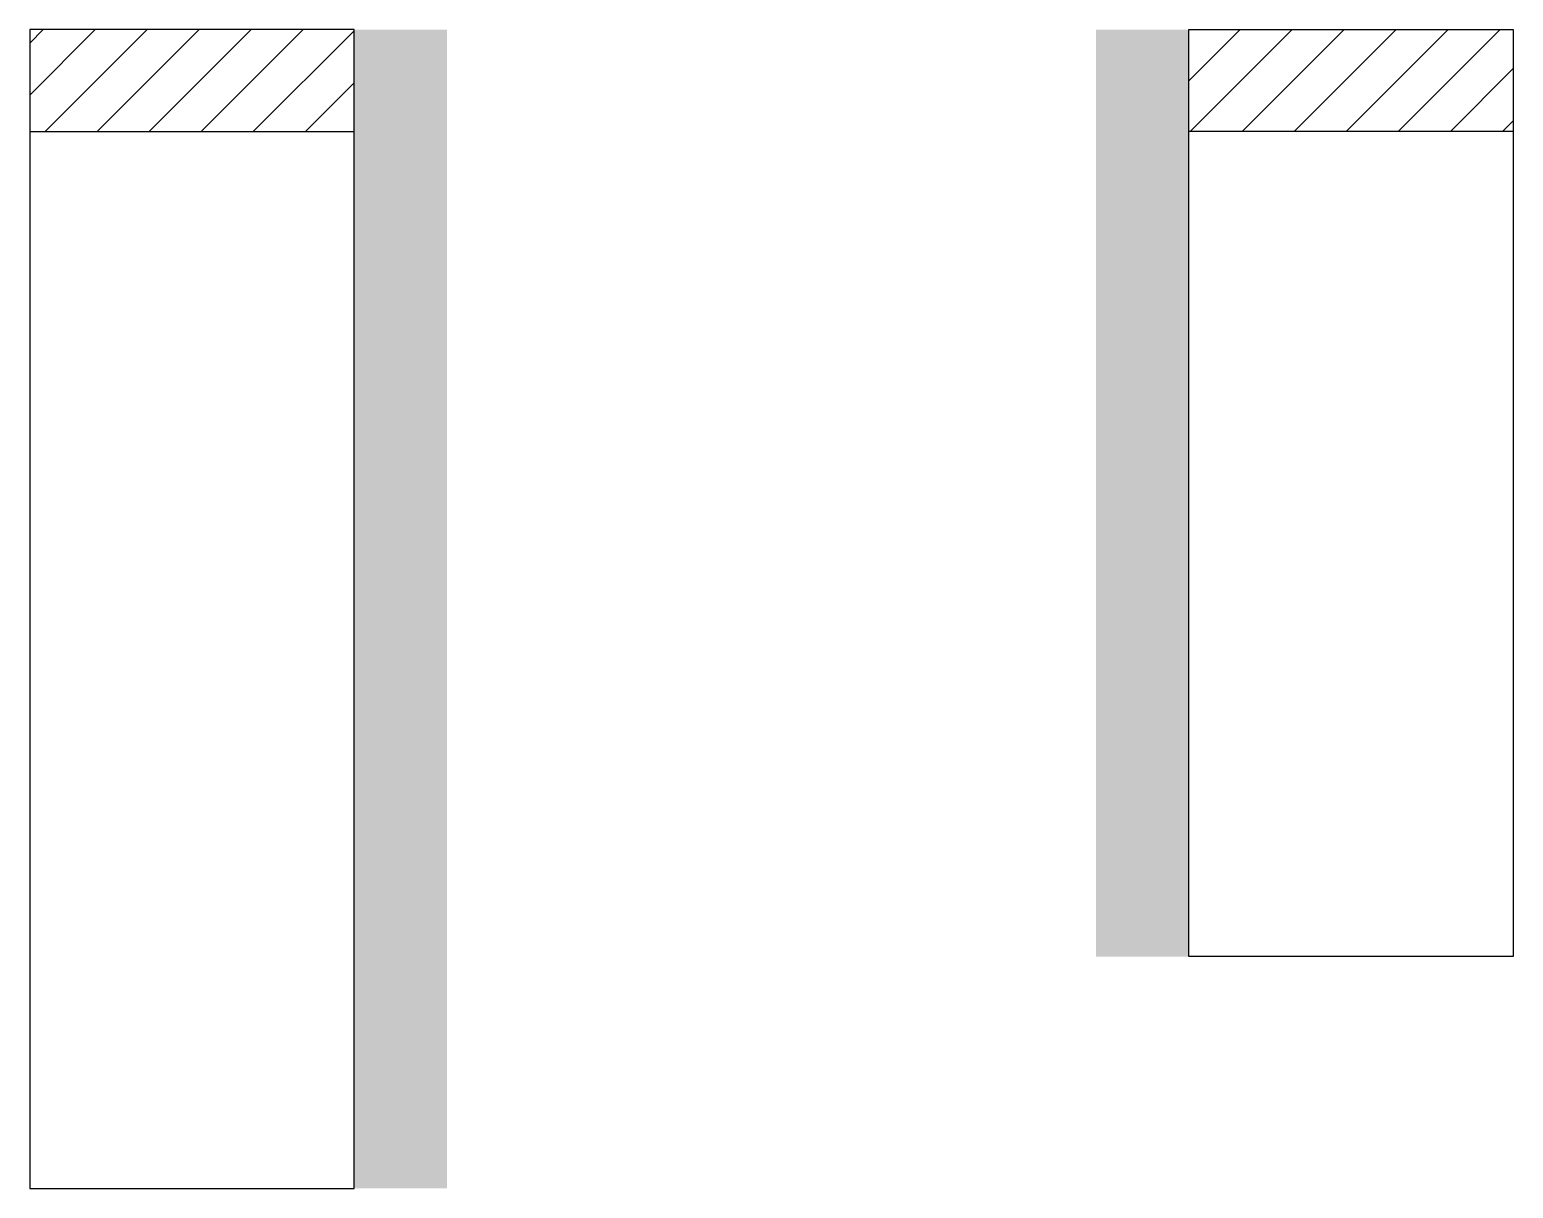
# Model space of a CAD drawing. Header units: metres. Extents: x 176 to 1132, y -3328 to -2117.
# Drawn here: x 257.8 to 321.8, y -3327.6 to -3277.6 of the extents above.
import ezdxf

# ---------------------------------------------------------------- set-up
doc = ezdxf.new("R2010")
doc.units = ezdxf.units.M
doc.layers.add('Hachura', color=253, linetype='Continuous')
doc.layers.add('Madeira', color=126, linetype='Continuous')

msp = doc.modelspace()

# ---------------------------------------------------------------- hatches: boundary and pattern name
at = {"layer": 'Hachura'}
h = msp.add_hatch(dxfattribs=at)
h.set_pattern_fill('ANSI31', scale=0.5)
h.paths.add_polyline_path([(271.8, -3282), (271.8, -3277.6), (271.8, -3277.6), (257.8, -3277.6), (257.8, -3277.6), (257.8, -3282), (257.8, -3282), (271.8, -3282)])
h = msp.add_hatch(color=8, dxfattribs=at)
h.dxf.hatch_style = 1
h.paths.add_polyline_path([(275.8, -3277.6), (271.8, -3277.6), (271.8, -3327.6), (275.8, -3327.6)])
h = msp.add_hatch(color=8, dxfattribs=at)
h.dxf.hatch_style = 1
h.paths.add_polyline_path([(303.8, -3277.6), (307.8, -3277.6), (307.8, -3277.6), (307.8, -3317.6), (307.8, -3317.6), (303.8, -3317.6), (303.8, -3317.6), (303.8, -3277.6)])
h = msp.add_hatch(dxfattribs=at)
h.set_pattern_fill('ANSI31', scale=0.5)
h.paths.add_polyline_path([(307.8, -3282), (307.8, -3277.6), (307.8, -3277.6), (321.8, -3277.6), (321.8, -3277.6), (321.8, -3282), (321.8, -3282), (307.8, -3282)])

# ---------------------------------------------------------------- linework, layer by layer
at = {"layer": 'Madeira'}
for points in [[(271.8, -3282), (271.8, -3277.6), (257.8, -3277.6), (257.8, -3282)], [(271.8, -3277.6), (257.8, -3277.6), (257.8, -3327.6), (271.8, -3327.6)], [(307.8, -3282), (307.8, -3277.6), (321.8, -3277.6), (321.8, -3282)], [(307.8, -3277.6), (321.8, -3277.6), (321.8, -3317.6), (307.8, -3317.6)]]:
    msp.add_lwpolyline(points, close=True, dxfattribs=at)

doc.saveas('drawing.dxf')
